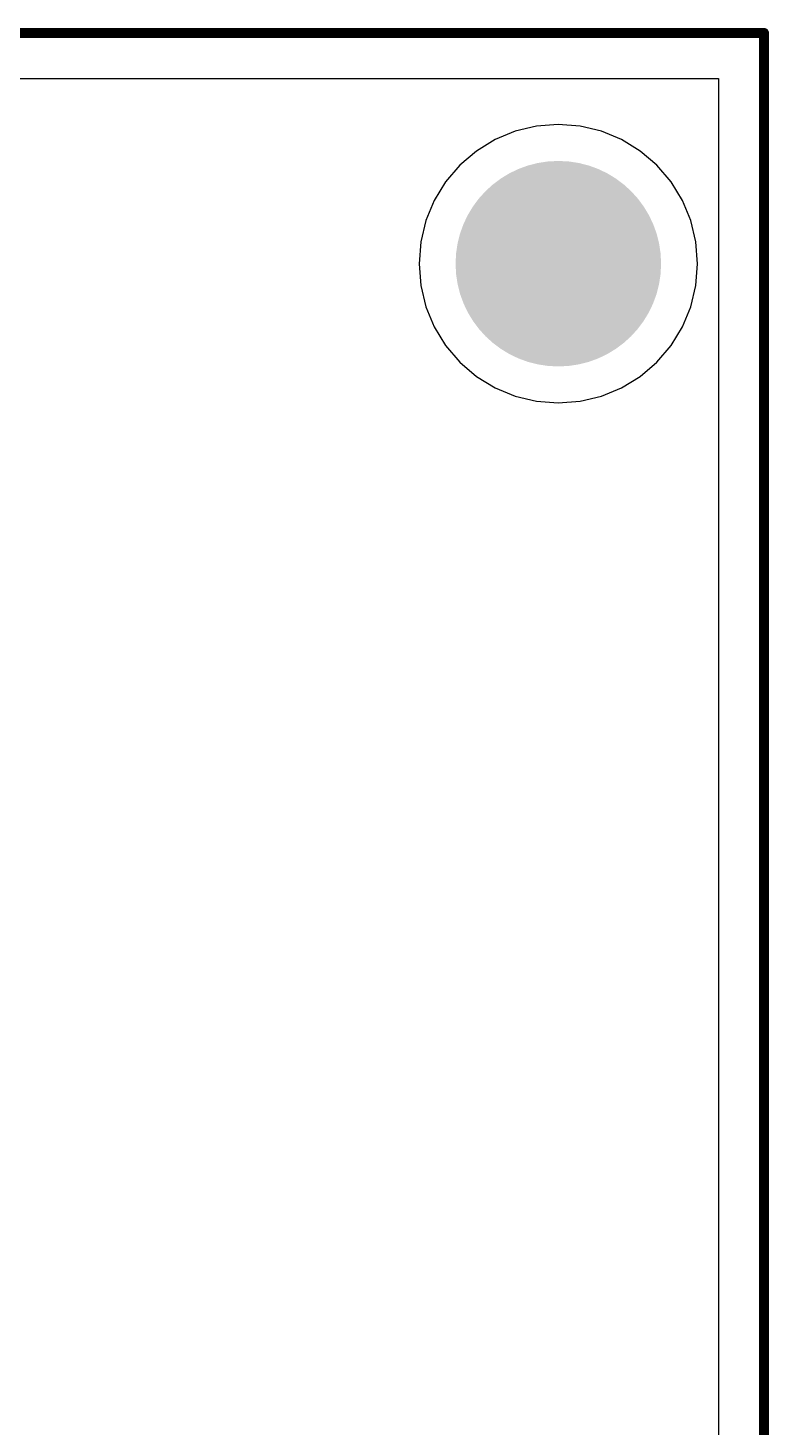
# Model space of a CAD drawing. Header units: millimetres. Extents: x 0 to 190, y 0 to 100.
# Drawn here: x 171.48 to 190.25, y 64.78 to 100.2 of the extents above; entities that cross this region are included whole.
import ezdxf

# ---------------------------------------------------------------- set-up
doc = ezdxf.new("R2010")
doc.units = ezdxf.units.MM
for name, color, linetype in [('BottomLayer', 5, 'Continuous'), ('BottomSolder', 6, 'Continuous'), ('KeepOutLayer', 6, 'Continuous'), ('MultiLayer', 9, 'Continuous'), ('PadHoleLayer', 156, 'Continuous'), ('TopLayer', 1, 'Continuous'), ('TopSolder', 216, 'Continuous')]:
    doc.layers.add(name, color=color, linetype=linetype)

msp = doc.modelspace()

# ---------------------------------------------------------------- hatches: boundary and pattern name
at = {"layer": 'BottomLayer'}
h = msp.add_hatch(color=5, dxfattribs=at)
edge = h.paths.add_edge_path()
edge.add_arc((184.912, 94.234), 2.5, 0, 360)
at = {"layer": 'BottomSolder'}
h = msp.add_hatch(color=6, dxfattribs=at)
edge = h.paths.add_edge_path()
edge.add_arc((184.912, 94.234), 2.602, 0, 360)
at = {"layer": 'MultiLayer'}
h = msp.add_hatch(color=9, dxfattribs=at)
edge = h.paths.add_edge_path()
edge.add_arc((184.912, 94.234), 2.5, 0, 360)
at = {"layer": 'PadHoleLayer'}
h = msp.add_hatch(color=156, dxfattribs=at)
edge = h.paths.add_edge_path()
edge.add_arc((184.912, 94.234), 1.75, 0, 360)
at = {"layer": 'TopLayer'}
h = msp.add_hatch(color=1, dxfattribs=at)
edge = h.paths.add_edge_path()
edge.add_arc((184.912, 94.234), 2.5, 0, 360)
at = {"layer": 'TopSolder'}
h = msp.add_hatch(color=216, dxfattribs=at)
edge = h.paths.add_edge_path()
edge.add_arc((184.912, 94.234), 2.602, 0, 360)

# ---------------------------------------------------------------- linework, layer by layer
at = {"layer": 'BottomLayer'}
for p, q in [((1.153, 98.923), (188.966, 98.923)), ((188.966, 98.923), (188.966, 1.175)), ((183.822, 97.588), (183.311, 97.376)), ((184.36, 97.717), (183.822, 97.588)), ((184.912, 97.761), (184.36, 97.717)), ((185.464, 97.717), (184.912, 97.761)), ((186.002, 97.588), (185.464, 97.717)), ((186.513, 97.376), (186.002, 97.588)), ((182.839, 97.087), (182.418, 96.728)), ((183.311, 97.376), (182.839, 97.087)), ((186.985, 97.087), (186.513, 97.376)), ((187.406, 96.728), (186.985, 97.087)), ((182.418, 96.728), (182.059, 96.307)), ((187.765, 96.307), (187.406, 96.728)), ((182.059, 96.307), (181.77, 95.835)), ((188.054, 95.835), (187.765, 96.307)), ((181.77, 95.835), (181.558, 95.324)), ((188.266, 95.324), (188.054, 95.835)), ((181.558, 95.324), (181.429, 94.786)), ((188.395, 94.786), (188.266, 95.324)), ((181.429, 94.786), (181.385, 94.234)), ((188.439, 94.234), (188.395, 94.786)), ((181.385, 94.234), (181.429, 93.682)), ((188.395, 93.682), (188.439, 94.234)), ((181.429, 93.682), (181.558, 93.144)), ((188.266, 93.144), (188.395, 93.682)), ((181.558, 93.144), (181.77, 92.633)), ((188.054, 92.633), (188.266, 93.144)), ((181.77, 92.633), (182.059, 92.161)), ((187.765, 92.161), (188.054, 92.633)), ((182.059, 92.161), (182.418, 91.74)), ((187.406, 91.74), (187.765, 92.161)), ((182.418, 91.74), (182.839, 91.381)), ((186.985, 91.381), (187.406, 91.74)), ((182.839, 91.381), (183.311, 91.092)), ((183.311, 91.092), (183.822, 90.88)), ((186.002, 90.88), (186.513, 91.092)), ((186.513, 91.092), (186.985, 91.381)), ((183.822, 90.88), (184.36, 90.751)), ((184.36, 90.751), (184.912, 90.707)), ((184.912, 90.707), (185.464, 90.751)), ((185.464, 90.751), (186.002, 90.88))]:
    msp.add_line(p, q, dxfattribs=at)
at = {"layer": 'KeepOutLayer', "const_width": 0.254}
for points in [[(0, 100.076), (190.119, 100.076)], [(190.119, 100.076), (190.119, 0.022)]]:
    msp.add_lwpolyline(points, dxfattribs=at)
at = {"layer": 'KeepOutLayer', "const_width": 0.127}
msp.add_lwpolyline([(190.055, 100.076, 1), (190.182, 100.076, 1)], format="xyb", close=True, dxfattribs=at)
msp.add_lwpolyline([(190.055, 100.076, 1), (190.182, 100.076, 1)], format="xyb", close=True, dxfattribs=at)
at = {"layer": 'TopLayer'}
for p, q in [((1.153, 98.923), (188.966, 98.923)), ((188.966, 98.923), (188.966, 1.175)), ((183.822, 97.588), (183.311, 97.376)), ((184.36, 97.717), (183.822, 97.588)), ((184.912, 97.761), (184.36, 97.717)), ((185.464, 97.717), (184.912, 97.761)), ((186.002, 97.588), (185.464, 97.717)), ((186.513, 97.376), (186.002, 97.588)), ((182.839, 97.087), (182.418, 96.728)), ((183.311, 97.376), (182.839, 97.087)), ((186.985, 97.087), (186.513, 97.376)), ((187.406, 96.728), (186.985, 97.087)), ((182.418, 96.728), (182.059, 96.307)), ((187.765, 96.307), (187.406, 96.728)), ((182.059, 96.307), (181.77, 95.835)), ((188.054, 95.835), (187.765, 96.307)), ((181.77, 95.835), (181.558, 95.324)), ((188.266, 95.324), (188.054, 95.835)), ((181.558, 95.324), (181.429, 94.786)), ((188.395, 94.786), (188.266, 95.324)), ((181.429, 94.786), (181.385, 94.234)), ((188.439, 94.234), (188.395, 94.786)), ((181.385, 94.234), (181.429, 93.682)), ((188.395, 93.682), (188.439, 94.234)), ((181.429, 93.682), (181.558, 93.144)), ((188.266, 93.144), (188.395, 93.682)), ((181.558, 93.144), (181.77, 92.633)), ((188.054, 92.633), (188.266, 93.144)), ((181.77, 92.633), (182.059, 92.161)), ((187.765, 92.161), (188.054, 92.633)), ((182.059, 92.161), (182.418, 91.74)), ((187.406, 91.74), (187.765, 92.161)), ((182.418, 91.74), (182.839, 91.381)), ((186.985, 91.381), (187.406, 91.74)), ((182.839, 91.381), (183.311, 91.092)), ((183.311, 91.092), (183.822, 90.88)), ((186.002, 90.88), (186.513, 91.092)), ((186.513, 91.092), (186.985, 91.381)), ((183.822, 90.88), (184.36, 90.751)), ((184.36, 90.751), (184.912, 90.707)), ((184.912, 90.707), (185.464, 90.751)), ((185.464, 90.751), (186.002, 90.88))]:
    msp.add_line(p, q, dxfattribs=at)

doc.saveas('drawing.dxf')
